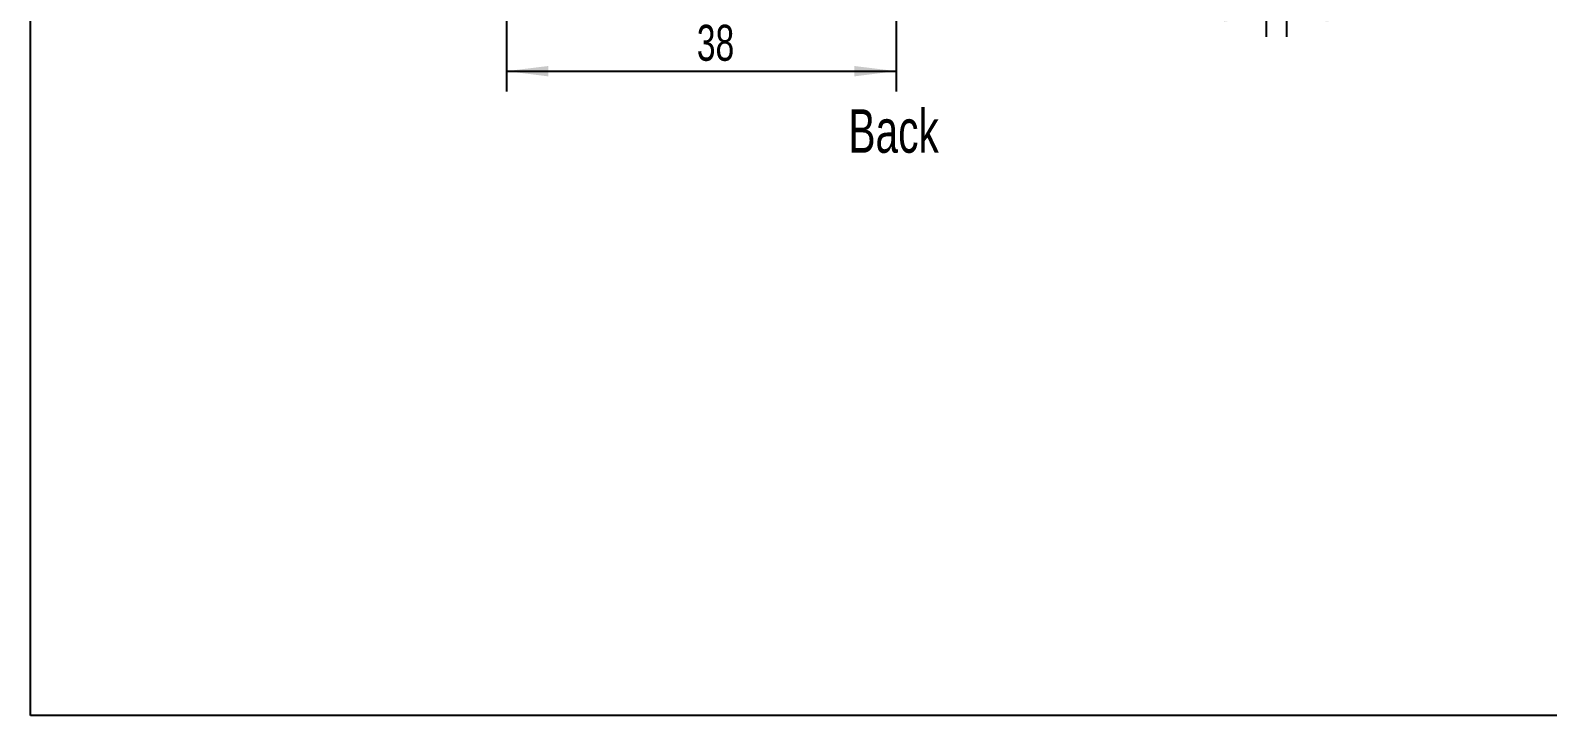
# Model space of a CAD drawing. Header units: millimetres. Extents: x 5 to 292, y 5 to 205.
# Drawn here: x 5 to 152.8, y 5 to 71.8 of the extents above; entities that cross this region are included whole.
import ezdxf

# ---------------------------------------------------------------- set-up
doc = ezdxf.new("R2010")
doc.units = ezdxf.units.MM
doc.layers.add('图框', color=7, linetype='Continuous')
doc.styles.add('SLDTEXTSTYLE0', font='TXT', dxfattribs={"width": 0.7})
doc.dimstyles.new('SLDDIMSTYLE1', dxfattribs={"dimtxt": 3.5, "dimasz": 4.08, "dimexe": 0, "dimexo": 0.0625, "dimgap": 0.875, "dimtad": 2, "dimrnd": 1e-09, "dimzin": 12, "dimdsep": 46, "dimtxsty": 'SLDTEXTSTYLE0', "dimsah": 1, "dimcen": 0.09, "dimadec": 0, "dimazin": 3, "dimtfac": 1, "dimtmove": 0, "dimatfit": 0, "dimfxl": 1, "dimfrac": 2, "dimtolj": 1, "dimtzin": 12, "dimarcsym": 0})
doc.dimstyles.new('SLDDIMSTYLE3', dxfattribs={"dimtxt": 3.5, "dimasz": 4.08, "dimexe": 0, "dimexo": 0.0625, "dimgap": 0.875, "dimtad": 2, "dimrnd": 1e-09, "dimzin": 12, "dimdsep": 46, "dimtxsty": 'SLDTEXTSTYLE0', "dimsah": 1, "dimcen": 0.09, "dimadec": 0, "dimazin": 3, "dimtfac": 1, "dimtofl": 0, "dimtmove": 0, "dimatfit": 3, "dimfxl": 1, "dimfrac": 2, "dimtolj": 1, "dimtzin": 12, "dimarcsym": 0})

# ---------------------------------------------------------------- blocks, each defined once
blk = doc.blocks.new('_D_17')
at = {"layer": '图框'}
for p, q in [((125.36, 80.23), (125.36, 71.14)), ((127.36, 80.23), (127.36, 71.14)), ((125.36, 73.14), (119.01, 73.14)), ((125.36, 73.14), (127.36, 73.14)), ((127.36, 73.14), (133.71, 73.14))]:
    blk.add_line(p, q, dxfattribs=at)
for points in [[(125.36, 73.14), (121.28, 73.64), (121.28, 72.63)], [(127.36, 73.14), (131.44, 72.63), (131.44, 73.64)]]:
    blk.add_solid(points, dxfattribs=at)
at = {"layer": '图框', "insert": (125.73, 77.65), "char_height": 3.5, "attachment_point": 1, "style": 'SLDTEXTSTYLE0'}
blk.add_mtext('2', dxfattribs=at)
blk = doc.blocks.new('_D_19')
at = {"layer": '图框'}
for p, q in [((89.33, 82.34), (89.33, 65.8)), ((51.36, 80.23), (51.36, 65.8)), ((51.36, 67.8), (89.33, 67.8))]:
    blk.add_line(p, q, dxfattribs=at)
for points in [[(51.36, 67.8), (55.44, 67.29), (55.44, 68.3)], [(89.33, 67.8), (85.25, 68.3), (85.25, 67.29)]]:
    blk.add_solid(points, dxfattribs=at)
at = {"layer": '图框', "insert": (69.91, 72.31), "char_height": 3.5, "attachment_point": 1, "style": 'SLDTEXTSTYLE0'}
blk.add_mtext('38', dxfattribs=at)

msp = doc.modelspace()

# ---------------------------------------------------------------- linework, layer by layer
at = {"layer": '图框'}
for p, q in [((4.984, 5), (4.984, 205)), ((201.476, 5), (4.984, 5))]:
    msp.add_line(p, q, dxfattribs=at)

# ---------------------------------------------------------------- texts
at = {"layer": '图框', "insert": (84.677, 64.081), "char_height": 4.2333, "attachment_point": 1, "style": 'SLDTEXTSTYLE0'}
msp.add_mtext('Back', dxfattribs=at)

# ---------------------------------------------------------------- dimensions: what is measured, and where the dimension line sits
at = {"layer": '图框'}
for base, p1, p2, dimstyle, picture, middle in [((89.335, 67.795), (51.365, 80.232), (89.335, 82.337), 'SLDDIMSTYLE3', '_D_19', (71.448, 67.795)), ((127.365, 73.136), (125.365, 80.232), (127.365, 80.232), 'SLDDIMSTYLE1', '_D_17', (126.501, 73.136))]:
    dim = msp.add_linear_dim(base=base, p1=p1, p2=p2, dimstyle=dimstyle, dxfattribs=at)
    dim.commit()
    dim.dimension.update_dxf_attribs({"geometry": picture, "text_midpoint": middle, "dimtype": 160})

doc.saveas('drawing.dxf')
